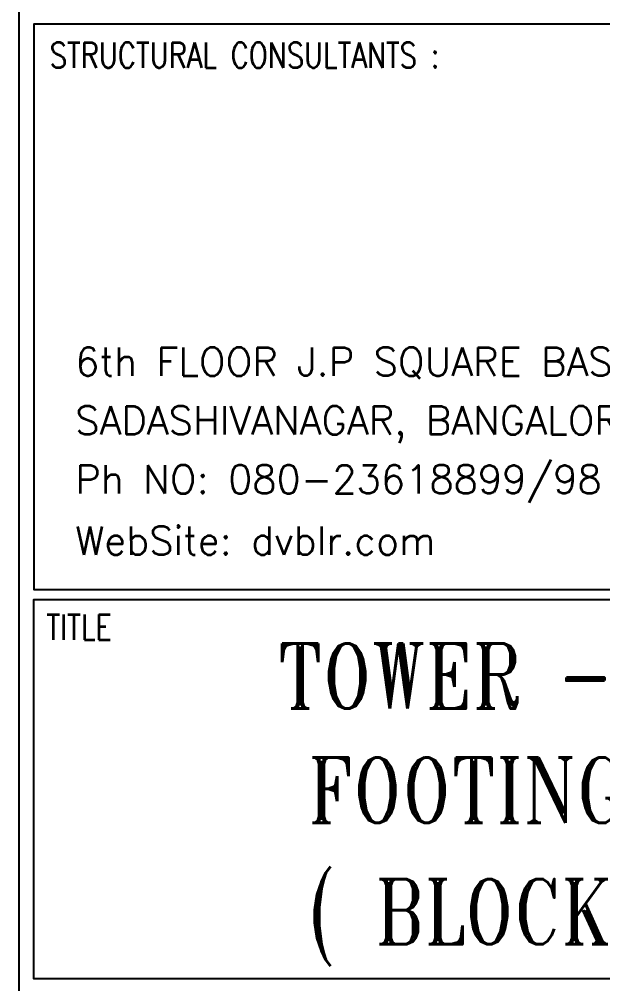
# Model space of a CAD drawing. Extents: x 473024 to 774629, y -1213442 to -1126596.
# Drawn here: x 593465 to 598004, y -1208569 to -1201061 of the extents above; entities that cross this region are included whole.
import ezdxf

# ---------------------------------------------------------------- set-up
doc = ezdxf.new("R2010")
doc.units = 0
doc.header["$LTSCALE"] = 100
doc.header["$MEASUREMENT"] = 0
doc.layers.get('0').update_dxf_attribs({"linetype": 'CONTINUOUS'})
doc.layers.add('TITLE', color=7, linetype='CONTINUOUS')
doc.styles.add('ROMANS', font='romans.shx', dxfattribs={"width": 0.8})
doc.styles.add('ROMANT', font='ROMANT.SHX', dxfattribs={"width": 0.8})
doc.styles.add('SUSHEEL', font='romans.shx', dxfattribs={"width": 0.75})

msp = doc.modelspace()

# ---------------------------------------------------------------- linework, layer by layer
at = {"color": 2, "linetype": 'Continuous'}
msp.add_line((593465.1, -1212692.3, 0), (593465.1, -1138280.6, 0), dxfattribs=at)
at = {"color": 2, "linetype": 'Continuous', "elevation": 0}
for points in [[(601998.1, -1205500.3), (601998.1, -1201100.5), (593578.4, -1201100.5), (593578.4, -1205500.3)], [(603983.3, -1205578.5), (603983.3, -1208530.3), (593578.4, -1208530.3), (593578.4, -1205578.5)]]:
    msp.add_lwpolyline(points, close=True, dxfattribs=at)

# ---------------------------------------------------------------- texts
at = {"color": 4, "linetype": 'Continuous', "style": 'ROMANS', "width": 0.8}
for s, height, p in [('STRUCTURAL CONSULTANTS :', 195.582, (593702, -1201438.9, 0)), ('TITLE', 195.58, (593676.1, -1205891.5, 0))]:
    msp.add_text(s, height=height, dxfattribs=at).set_placement(p)
at = {"layer": 'TITLE', "color": 3, "style": 'SUSHEEL'}
for s, p in [('6th FLOOR J.P SQUARE BASHYAM CIRCLE', (593900, -1203837.2, 0)), ('SADASHIVANAGAR, BANGALORE-560080', (593900, -1204294.7, 0)), ('Ph NO: 080-23618899/98', (593900, -1204752.2, 0)), ('WebSite: dvblr.com', (593900, -1205229.8, 0))]:
    msp.add_text(s, height=220.232, rotation=0.00275, dxfattribs=at).set_placement(p)
at = {"layer": 'TITLE', "color": 6, "style": 'ROMANT', "width": 0.8}
for s, p in [('TOWER - G, H, J', (595476.4, -1206427.7, 0)), ('FOOTING LAYOUT', (595711.8, -1207317.3, 0)), ('( BLOCK - 04 )', (595711.8, -1208262.3, 0))]:
    msp.add_text(s, height=507.738, dxfattribs=at).set_placement(p)

doc.saveas('drawing.dxf')
